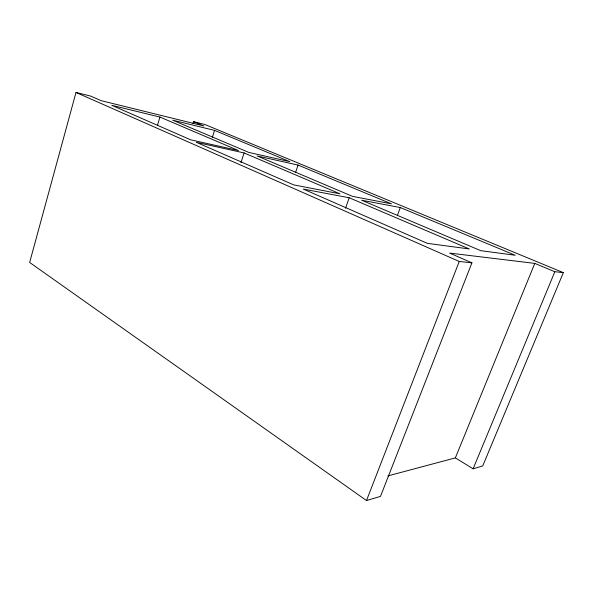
<?xml version="1.0" encoding="UTF-8"?>
<svg xmlns="http://www.w3.org/2000/svg" width="593" height="593" viewBox="0 0 593 593"><rect width="100%" height="100%" fill="white"/><g stroke="black" fill="none" stroke-linecap="round" stroke-linejoin="round"><path stroke-width="0.89" d="M192.999 123.433L193.54 121.669L203.91 125.968L101.129 100.662L90.766 96.125L76 92.456L29.65 262.462L366.496 500.544L380.498 496.378L471.924 262.832L449.642 253.085L534.79 263.396L554.848 271.72L563.35 272.632L482.717 465.942L473.11 468.804L455.357 457.892L387.874 475.905M157.568 125.049L159.932 117.066L111.781 105.317L190.635 139.8L238.475 150.555L159.932 117.066M212.331 137.42L214.525 130.378L172.719 120.186L248.808 152.416L289.844 161.659L214.525 130.378M240.995 162.601L244.094 152.942L196.298 142.283L293.743 184.897L339.908 193.8L244.094 152.942M295.707 172.059L298.057 165.069L391.424 203.851L352.538 196.365L257.147 155.952L298.057 165.069M345.519 208.232L349.203 197.766L469.278 248.956L427.397 243.36L303.268 189.063L349.203 197.766M397.451 215.348L400.312 207.543L515.206 255.257L480.693 250.654L361.678 200.234L400.312 207.543M366.496 500.544L459.234 261.469L471.924 262.832M455.357 457.892L534.79 263.396M473.11 468.804L554.848 271.72M193.54 121.669L204.741 124.448L563.35 272.632M76 92.456L459.234 261.469"/></g></svg>
